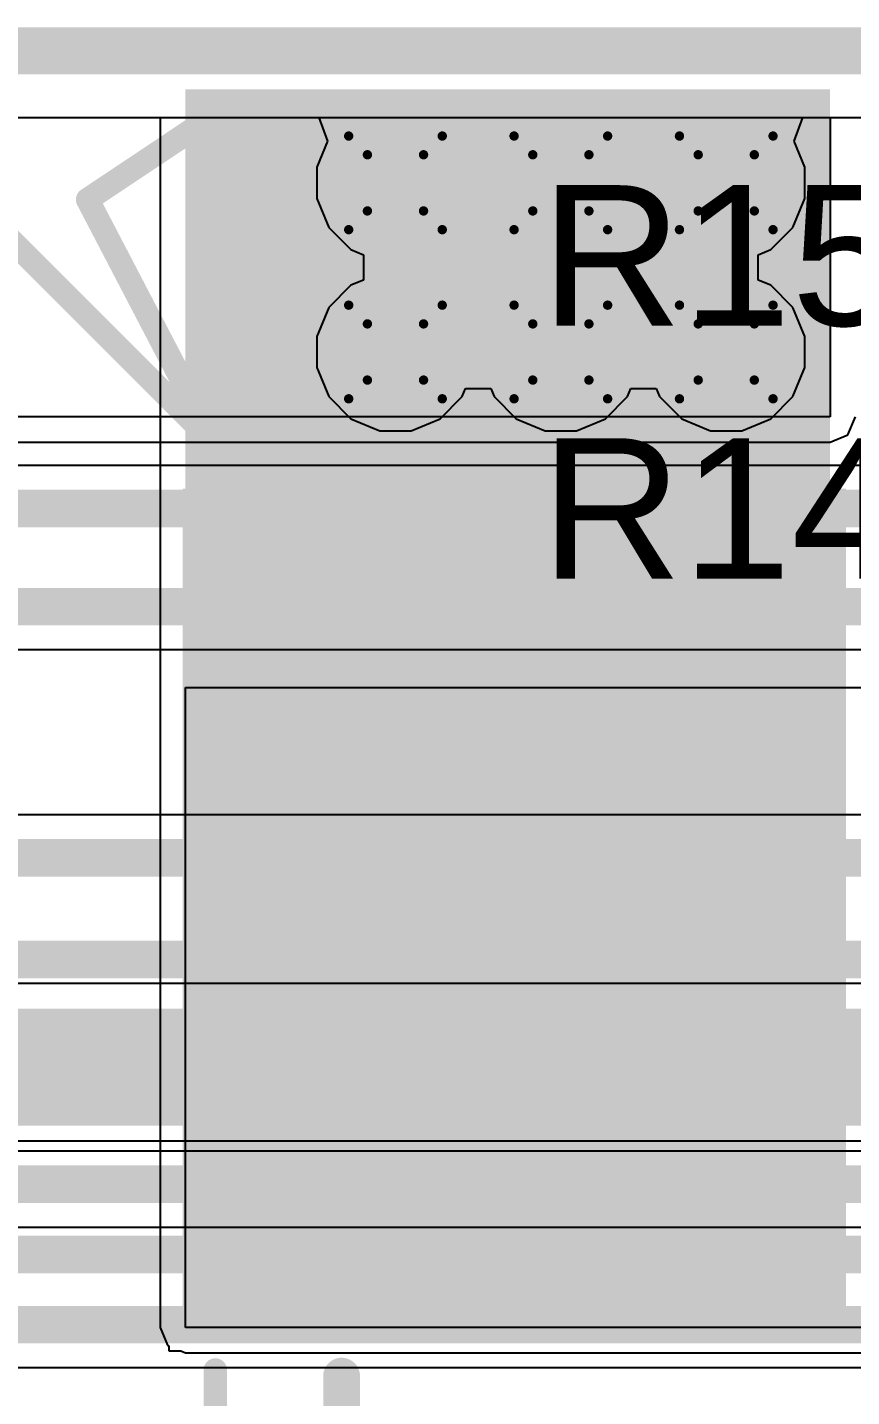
# Model space of a CAD drawing. Header units: inches. Extents: x -22 to 5433, y -13 to 5447.
# Drawn here: x 35.05 to 39.52, y 27.19 to 34.62 of the extents above; entities that cross this region are included whole.
import ezdxf

# ---------------------------------------------------------------- set-up
doc = ezdxf.new("R2010")
doc.units = ezdxf.units.IN
for name, color, linetype in [('Board_outline', 216, 'Continuous'), ('Bottom Layer', 5, 'Continuous'), ('Bottom Overlay', 54, 'Continuous'), ('Bottom Paste', 16, 'Continuous'), ('Bottom Solder', 6, 'Continuous'), ('Drill Drawing', 1, 'Continuous'), ('Ground', 16, 'Continuous'), ('Power', 76, 'Continuous'), ('Top Layer', 1, 'Continuous'), ('Top Overlay', 2, 'Continuous'), ('Via Holes', 16, 'Continuous')]:
    doc.layers.add(name, color=color, linetype=linetype)
doc.styles.add('Arial', font='', dxfattribs={"height": 0.2})
doc.styles.get('Arial').set_extended_font_data('Arial')

msp = doc.modelspace()

# ---------------------------------------------------------------- hatches: boundary and pattern name
at = {"layer": 'Bottom Layer'}
for points in [[(35.9043, 27.5917), (39.4043, 27.5917), (39.4043, 34.2866), (35.9043, 34.2866)], [(35.9404, 32.0696), (39.4404, 32.0696), (39.4404, 27.5696), (35.9404, 27.5696)]]:
    msp.add_hatch(color=5, dxfattribs=at).paths.add_polyline_path(points)
h = msp.add_hatch(color=5, dxfattribs=at)
edge = h.paths.add_edge_path()
edge.add_arc((37.0447, 33.7786), 0.3, 0, 360)
h = msp.add_hatch(color=5, dxfattribs=at)
edge = h.paths.add_edge_path()
edge.add_arc((37.9427, 33.7786), 0.3, 0, 360)
h = msp.add_hatch(color=5, dxfattribs=at)
edge = h.paths.add_edge_path()
edge.add_arc((38.8408, 33.7786), 0.3, 0, 360)
h = msp.add_hatch(color=5, dxfattribs=at)
edge = h.paths.add_edge_path()
edge.add_arc((37.0447, 32.8611), 0.3, 0, 360)
h = msp.add_hatch(color=5, dxfattribs=at)
edge = h.paths.add_edge_path()
edge.add_arc((37.9427, 32.8611), 0.3, 0, 360)
h = msp.add_hatch(color=5, dxfattribs=at)
edge = h.paths.add_edge_path()
edge.add_arc((38.8408, 32.8611), 0.3, 0, 360)
at = {"layer": 'Bottom Paste'}
msp.add_hatch(color=16, dxfattribs=at).paths.add_polyline_path([(35.9404, 32.0696), (39.4404, 32.0696), (39.4404, 27.5696), (35.9404, 27.5696)])
at = {"layer": 'Bottom Solder'}
msp.add_hatch(color=6, dxfattribs=at).paths.add_polyline_path([(35.8896, 32.1204), (39.4912, 32.1204), (39.4912, 27.5188), (35.8896, 27.5188)])
at = {"layer": 'Ground'}
h = msp.add_hatch(color=16, dxfattribs=at)
edge = h.paths.add_edge_path()
edge.add_arc((37.0447, 33.7786), 0.3, 0, 360)
h = msp.add_hatch(color=16, dxfattribs=at)
edge = h.paths.add_edge_path()
edge.add_arc((37.9427, 33.7786), 0.3, 0, 360)
h = msp.add_hatch(color=16, dxfattribs=at)
edge = h.paths.add_edge_path()
edge.add_arc((38.8408, 33.7786), 0.3, 0, 360)
h = msp.add_hatch(color=16, dxfattribs=at)
edge = h.paths.add_edge_path()
edge.add_arc((37.0447, 32.8611), 0.3, 0, 360)
h = msp.add_hatch(color=16, dxfattribs=at)
edge = h.paths.add_edge_path()
edge.add_arc((37.9427, 32.8611), 0.3, 0, 360)
h = msp.add_hatch(color=16, dxfattribs=at)
edge = h.paths.add_edge_path()
edge.add_arc((38.8408, 32.8611), 0.3, 0, 360)
at = {"layer": 'Power'}
h = msp.add_hatch(color=76, dxfattribs=at)
edge = h.paths.add_edge_path()
edge.add_arc((37.0447, 33.7786), 0.3, 0, 360)
h = msp.add_hatch(color=76, dxfattribs=at)
edge = h.paths.add_edge_path()
edge.add_arc((37.9427, 33.7786), 0.3, 0, 360)
h = msp.add_hatch(color=76, dxfattribs=at)
edge = h.paths.add_edge_path()
edge.add_arc((38.8408, 33.7786), 0.3, 0, 360)
h = msp.add_hatch(color=76, dxfattribs=at)
edge = h.paths.add_edge_path()
edge.add_arc((37.0447, 32.8611), 0.3, 0, 360)
h = msp.add_hatch(color=76, dxfattribs=at)
edge = h.paths.add_edge_path()
edge.add_arc((37.9427, 32.8611), 0.3, 0, 360)
h = msp.add_hatch(color=76, dxfattribs=at)
edge = h.paths.add_edge_path()
edge.add_arc((38.8408, 32.8611), 0.3, 0, 360)
at = {"layer": 'Top Layer'}
h = msp.add_hatch(color=1, dxfattribs=at)
edge = h.paths.add_edge_path()
edge.add_arc((37.0447, 33.7786), 0.3, 0, 360)
h = msp.add_hatch(color=1, dxfattribs=at)
edge = h.paths.add_edge_path()
edge.add_arc((37.9427, 33.7786), 0.3, 0, 360)
h = msp.add_hatch(color=1, dxfattribs=at)
edge = h.paths.add_edge_path()
edge.add_arc((38.8408, 33.7786), 0.3, 0, 360)
h = msp.add_hatch(color=1, dxfattribs=at)
edge = h.paths.add_edge_path()
edge.add_arc((37.0447, 32.8611), 0.3, 0, 360)
h = msp.add_hatch(color=1, dxfattribs=at)
edge = h.paths.add_edge_path()
edge.add_arc((37.9427, 32.8611), 0.3, 0, 360)
h = msp.add_hatch(color=1, dxfattribs=at)
edge = h.paths.add_edge_path()
edge.add_arc((38.8408, 32.8611), 0.3, 0, 360)
at = {"layer": 'Via Holes'}
h = msp.add_hatch(color=7, dxfattribs=at)
edge = h.paths.add_edge_path()
edge.add_arc((37.0447, 33.7786), 0.15, 0, 360)
h = msp.add_hatch(color=7, dxfattribs=at)
edge = h.paths.add_edge_path()
edge.add_arc((37.9427, 33.7786), 0.15, 0, 360)
h = msp.add_hatch(color=7, dxfattribs=at)
edge = h.paths.add_edge_path()
edge.add_arc((38.8408, 33.7786), 0.15, 0, 360)
h = msp.add_hatch(color=7, dxfattribs=at)
edge = h.paths.add_edge_path()
edge.add_arc((37.0447, 32.8611), 0.15, 0, 360)
h = msp.add_hatch(color=7, dxfattribs=at)
edge = h.paths.add_edge_path()
edge.add_arc((37.9427, 32.8611), 0.15, 0, 360)
h = msp.add_hatch(color=7, dxfattribs=at)
edge = h.paths.add_edge_path()
edge.add_arc((38.8408, 32.8611), 0.15, 0, 360)

# ---------------------------------------------------------------- linework, layer by layer
at = {"layer": 'Board_outline'}
msp.add_lwpolyline([(-4.6894, 34.495, 0.254, 0.254, 0), (67.3106, 34.495, 0.254, 0.254, 0)], format="xyseb", dxfattribs=at)
msp.add_lwpolyline([(-4.6894, 34.495, 0.254, 0.254, 0), (67.3106, 34.495, 0.254, 0.254, 0)], format="xyseb", dxfattribs=at)
at = {"layer": 'Bottom Layer'}
for p, q in [((26.6418, 34.1324), (35.7668, 34.1324)), ((35.7668, 34.1324), (35.7668, 31.0418)), ((35.7668, 31.0418), (35.7668, 27.5696)), ((35.9043, 27.5696), (35.9043, 31.0418)), ((35.9043, 31.0418), (43.7717, 31.0418)), ((35.7668, 27.5696), (35.8071, 27.4724)), ((40.0625, 27.5696), (35.9043, 27.5696)), ((35.8071, 27.4724), (35.8134, 27.4698)), ((35.8134, 27.4698), (35.8134, 27.4426)), ((35.8134, 27.4426), (35.879, 27.4426)), ((35.879, 27.4426), (35.9043, 27.4321)), ((35.9043, 27.4321), (40.0625, 27.4321))]:
    msp.add_line(p, q, dxfattribs=at)
at = {"layer": 'Bottom Overlay'}
for points in [[(35.373, 33.688, 0.127, 0.127, 0), (36.135, 34.196, 0.127, 0.127, 0)], [(34.2884, 34.1376, 0.127, 0.127, 0), (36.0664, 32.3596, 0.127, 0.127, 0)], [(35.373, 33.688, 0.127, 0.127, 0), (36.0664, 32.3596, 0.127, 0.127, 0)], [(36.0664, 26.8986, 0.127, 0.127, 0), (36.0664, 27.3385, 0.127, 0.127, 0)], [(36.7522, 26.6954, 0.2, 0.2, 0), (36.7522, 27.305, 0.2, 0.2, 0)]]:
    msp.add_lwpolyline(points, format="xyseb", dxfattribs=at)
for points in [[(36.1032, 34.196, 0.0635, 0.0635, 1), (36.1667, 34.196, 0.0635, 0.0635, 1)], [(35.3412, 33.688, 0.0635, 0.0635, 1), (35.4047, 33.688, 0.0635, 0.0635, 1)], [(35.3412, 33.688, 0.0635, 0.0635, 1), (35.4047, 33.688, 0.0635, 0.0635, 1)], [(36.0346, 32.3596, 0.0635, 0.0635, 1), (36.0981, 32.3596, 0.0635, 0.0635, 1)], [(36.0346, 32.3596, 0.0635, 0.0635, 1), (36.0981, 32.3596, 0.0635, 0.0635, 1)], [(36.0346, 27.3385, 0.0635, 0.0635, 1), (36.0981, 27.3385, 0.0635, 0.0635, 1)], [(36.7022, 27.305, 0.1, 0.1, 1), (36.8022, 27.305, 0.1, 0.1, 1)]]:
    msp.add_lwpolyline(points, format="xyseb", close=True, dxfattribs=at)
at = {"layer": 'Drill Drawing'}
for points in [[(36.7907, 34.0326, 0.0508, 0.0508, 0), (37.2987, 34.0326, 0.0508, 0.0508, 0)], [(36.7907, 33.5246, 0.0508, 0.0508, 0), (36.7907, 34.0326, 0.0508, 0.0508, 0)], [(37.2987, 33.5246, 0.0508, 0.0508, 0), (37.2987, 34.0326, 0.0508, 0.0508, 0)], [(37.6887, 34.0326, 0.0508, 0.0508, 0), (38.1967, 34.0326, 0.0508, 0.0508, 0)], [(37.6887, 33.5246, 0.0508, 0.0508, 0), (37.6887, 34.0326, 0.0508, 0.0508, 0)], [(38.1967, 33.5246, 0.0508, 0.0508, 0), (38.1967, 34.0326, 0.0508, 0.0508, 0)], [(38.5868, 34.0326, 0.0508, 0.0508, 0), (39.0948, 34.0326, 0.0508, 0.0508, 0)], [(38.5868, 33.5246, 0.0508, 0.0508, 0), (38.5868, 34.0326, 0.0508, 0.0508, 0)], [(39.0948, 33.5246, 0.0508, 0.0508, 0), (39.0948, 34.0326, 0.0508, 0.0508, 0)], [(36.8923, 33.931, 0.0508, 0.0508, 0), (37.1971, 33.931, 0.0508, 0.0508, 0)], [(36.8923, 33.6262, 0.0508, 0.0508, 0), (36.8923, 33.931, 0.0508, 0.0508, 0)], [(37.1971, 33.6262, 0.0508, 0.0508, 0), (37.1971, 33.931, 0.0508, 0.0508, 0)], [(37.7903, 33.931, 0.0508, 0.0508, 0), (38.0951, 33.931, 0.0508, 0.0508, 0)], [(37.7903, 33.6262, 0.0508, 0.0508, 0), (37.7903, 33.931, 0.0508, 0.0508, 0)], [(38.0951, 33.6262, 0.0508, 0.0508, 0), (38.0951, 33.931, 0.0508, 0.0508, 0)], [(38.6884, 33.931, 0.0508, 0.0508, 0), (38.9932, 33.931, 0.0508, 0.0508, 0)], [(38.6884, 33.6262, 0.0508, 0.0508, 0), (38.6884, 33.931, 0.0508, 0.0508, 0)], [(38.9932, 33.6262, 0.0508, 0.0508, 0), (38.9932, 33.931, 0.0508, 0.0508, 0)], [(36.8923, 33.6262, 0.0508, 0.0508, 0), (37.1971, 33.6262, 0.0508, 0.0508, 0)], [(37.7903, 33.6262, 0.0508, 0.0508, 0), (38.0951, 33.6262, 0.0508, 0.0508, 0)], [(38.6884, 33.6262, 0.0508, 0.0508, 0), (38.9932, 33.6262, 0.0508, 0.0508, 0)], [(36.7907, 33.5246, 0.0508, 0.0508, 0), (37.2987, 33.5246, 0.0508, 0.0508, 0)], [(37.6887, 33.5246, 0.0508, 0.0508, 0), (38.1967, 33.5246, 0.0508, 0.0508, 0)], [(38.5868, 33.5246, 0.0508, 0.0508, 0), (39.0948, 33.5246, 0.0508, 0.0508, 0)], [(36.7907, 33.1151, 0.0508, 0.0508, 0), (37.2987, 33.1151, 0.0508, 0.0508, 0)], [(36.7907, 32.6071, 0.0508, 0.0508, 0), (36.7907, 33.1151, 0.0508, 0.0508, 0)], [(37.2987, 32.6071, 0.0508, 0.0508, 0), (37.2987, 33.1151, 0.0508, 0.0508, 0)], [(37.6887, 33.1151, 0.0508, 0.0508, 0), (38.1967, 33.1151, 0.0508, 0.0508, 0)], [(37.6887, 32.6071, 0.0508, 0.0508, 0), (37.6887, 33.1151, 0.0508, 0.0508, 0)], [(38.1967, 32.6071, 0.0508, 0.0508, 0), (38.1967, 33.1151, 0.0508, 0.0508, 0)], [(38.5868, 33.1151, 0.0508, 0.0508, 0), (39.0948, 33.1151, 0.0508, 0.0508, 0)], [(38.5868, 32.6071, 0.0508, 0.0508, 0), (38.5868, 33.1151, 0.0508, 0.0508, 0)], [(39.0948, 32.6071, 0.0508, 0.0508, 0), (39.0948, 33.1151, 0.0508, 0.0508, 0)], [(36.8923, 33.0135, 0.0508, 0.0508, 0), (37.1971, 33.0135, 0.0508, 0.0508, 0)], [(36.8923, 32.7087, 0.0508, 0.0508, 0), (36.8923, 33.0135, 0.0508, 0.0508, 0)], [(37.1971, 32.7087, 0.0508, 0.0508, 0), (37.1971, 33.0135, 0.0508, 0.0508, 0)], [(37.7903, 33.0135, 0.0508, 0.0508, 0), (38.0951, 33.0135, 0.0508, 0.0508, 0)], [(37.7903, 32.7087, 0.0508, 0.0508, 0), (37.7903, 33.0135, 0.0508, 0.0508, 0)], [(38.0951, 32.7087, 0.0508, 0.0508, 0), (38.0951, 33.0135, 0.0508, 0.0508, 0)], [(38.6884, 33.0135, 0.0508, 0.0508, 0), (38.9932, 33.0135, 0.0508, 0.0508, 0)], [(38.6884, 32.7087, 0.0508, 0.0508, 0), (38.6884, 33.0135, 0.0508, 0.0508, 0)], [(38.9932, 32.7087, 0.0508, 0.0508, 0), (38.9932, 33.0135, 0.0508, 0.0508, 0)], [(36.8923, 32.7087, 0.0508, 0.0508, 0), (37.1971, 32.7087, 0.0508, 0.0508, 0)], [(37.7903, 32.7087, 0.0508, 0.0508, 0), (38.0951, 32.7087, 0.0508, 0.0508, 0)], [(38.6884, 32.7087, 0.0508, 0.0508, 0), (38.9932, 32.7087, 0.0508, 0.0508, 0)], [(36.7907, 32.6071, 0.0508, 0.0508, 0), (37.2987, 32.6071, 0.0508, 0.0508, 0)], [(37.6887, 32.6071, 0.0508, 0.0508, 0), (38.1967, 32.6071, 0.0508, 0.0508, 0)], [(38.5868, 32.6071, 0.0508, 0.0508, 0), (39.0948, 32.6071, 0.0508, 0.0508, 0)]]:
    msp.add_lwpolyline(points, format="xyseb", dxfattribs=at)
for points in [[(36.778, 34.0326, 0.0254, 0.0254, 1), (36.8034, 34.0326, 0.0254, 0.0254, 1)], [(36.778, 34.0326, 0.0254, 0.0254, 1), (36.8034, 34.0326, 0.0254, 0.0254, 1)], [(37.286, 34.0326, 0.0254, 0.0254, 1), (37.3114, 34.0326, 0.0254, 0.0254, 1)], [(37.286, 34.0326, 0.0254, 0.0254, 1), (37.3114, 34.0326, 0.0254, 0.0254, 1)], [(37.676, 34.0326, 0.0254, 0.0254, 1), (37.7014, 34.0326, 0.0254, 0.0254, 1)], [(37.676, 34.0326, 0.0254, 0.0254, 1), (37.7014, 34.0326, 0.0254, 0.0254, 1)], [(38.184, 34.0326, 0.0254, 0.0254, 1), (38.2094, 34.0326, 0.0254, 0.0254, 1)], [(38.184, 34.0326, 0.0254, 0.0254, 1), (38.2094, 34.0326, 0.0254, 0.0254, 1)], [(38.5741, 34.0326, 0.0254, 0.0254, 1), (38.5995, 34.0326, 0.0254, 0.0254, 1)], [(38.5741, 34.0326, 0.0254, 0.0254, 1), (38.5995, 34.0326, 0.0254, 0.0254, 1)], [(39.0821, 34.0326, 0.0254, 0.0254, 1), (39.1075, 34.0326, 0.0254, 0.0254, 1)], [(39.0821, 34.0326, 0.0254, 0.0254, 1), (39.1075, 34.0326, 0.0254, 0.0254, 1)], [(36.8796, 33.931, 0.0254, 0.0254, 1), (36.905, 33.931, 0.0254, 0.0254, 1)], [(36.8796, 33.931, 0.0254, 0.0254, 1), (36.905, 33.931, 0.0254, 0.0254, 1)], [(37.1844, 33.931, 0.0254, 0.0254, 1), (37.2098, 33.931, 0.0254, 0.0254, 1)], [(37.1844, 33.931, 0.0254, 0.0254, 1), (37.2098, 33.931, 0.0254, 0.0254, 1)], [(37.7776, 33.931, 0.0254, 0.0254, 1), (37.803, 33.931, 0.0254, 0.0254, 1)], [(37.7776, 33.931, 0.0254, 0.0254, 1), (37.803, 33.931, 0.0254, 0.0254, 1)], [(38.0824, 33.931, 0.0254, 0.0254, 1), (38.1078, 33.931, 0.0254, 0.0254, 1)], [(38.0824, 33.931, 0.0254, 0.0254, 1), (38.1078, 33.931, 0.0254, 0.0254, 1)], [(38.6757, 33.931, 0.0254, 0.0254, 1), (38.7011, 33.931, 0.0254, 0.0254, 1)], [(38.6757, 33.931, 0.0254, 0.0254, 1), (38.7011, 33.931, 0.0254, 0.0254, 1)], [(38.9805, 33.931, 0.0254, 0.0254, 1), (39.0059, 33.931, 0.0254, 0.0254, 1)], [(38.9805, 33.931, 0.0254, 0.0254, 1), (39.0059, 33.931, 0.0254, 0.0254, 1)], [(36.8796, 33.6262, 0.0254, 0.0254, 1), (36.905, 33.6262, 0.0254, 0.0254, 1)], [(36.8796, 33.6262, 0.0254, 0.0254, 1), (36.905, 33.6262, 0.0254, 0.0254, 1)], [(37.1844, 33.6262, 0.0254, 0.0254, 1), (37.2098, 33.6262, 0.0254, 0.0254, 1)], [(37.1844, 33.6262, 0.0254, 0.0254, 1), (37.2098, 33.6262, 0.0254, 0.0254, 1)], [(37.7776, 33.6262, 0.0254, 0.0254, 1), (37.803, 33.6262, 0.0254, 0.0254, 1)], [(37.7776, 33.6262, 0.0254, 0.0254, 1), (37.803, 33.6262, 0.0254, 0.0254, 1)], [(38.0824, 33.6262, 0.0254, 0.0254, 1), (38.1078, 33.6262, 0.0254, 0.0254, 1)], [(38.0824, 33.6262, 0.0254, 0.0254, 1), (38.1078, 33.6262, 0.0254, 0.0254, 1)], [(38.6757, 33.6262, 0.0254, 0.0254, 1), (38.7011, 33.6262, 0.0254, 0.0254, 1)], [(38.6757, 33.6262, 0.0254, 0.0254, 1), (38.7011, 33.6262, 0.0254, 0.0254, 1)], [(38.9805, 33.6262, 0.0254, 0.0254, 1), (39.0059, 33.6262, 0.0254, 0.0254, 1)], [(38.9805, 33.6262, 0.0254, 0.0254, 1), (39.0059, 33.6262, 0.0254, 0.0254, 1)], [(36.778, 33.5246, 0.0254, 0.0254, 1), (36.8034, 33.5246, 0.0254, 0.0254, 1)], [(36.778, 33.5246, 0.0254, 0.0254, 1), (36.8034, 33.5246, 0.0254, 0.0254, 1)], [(37.286, 33.5246, 0.0254, 0.0254, 1), (37.3114, 33.5246, 0.0254, 0.0254, 1)], [(37.286, 33.5246, 0.0254, 0.0254, 1), (37.3114, 33.5246, 0.0254, 0.0254, 1)], [(37.676, 33.5246, 0.0254, 0.0254, 1), (37.7014, 33.5246, 0.0254, 0.0254, 1)], [(37.676, 33.5246, 0.0254, 0.0254, 1), (37.7014, 33.5246, 0.0254, 0.0254, 1)], [(38.184, 33.5246, 0.0254, 0.0254, 1), (38.2094, 33.5246, 0.0254, 0.0254, 1)], [(38.184, 33.5246, 0.0254, 0.0254, 1), (38.2094, 33.5246, 0.0254, 0.0254, 1)], [(38.5741, 33.5246, 0.0254, 0.0254, 1), (38.5995, 33.5246, 0.0254, 0.0254, 1)], [(38.5741, 33.5246, 0.0254, 0.0254, 1), (38.5995, 33.5246, 0.0254, 0.0254, 1)], [(39.0821, 33.5246, 0.0254, 0.0254, 1), (39.1075, 33.5246, 0.0254, 0.0254, 1)], [(39.0821, 33.5246, 0.0254, 0.0254, 1), (39.1075, 33.5246, 0.0254, 0.0254, 1)], [(36.778, 33.1151, 0.0254, 0.0254, 1), (36.8034, 33.1151, 0.0254, 0.0254, 1)], [(36.778, 33.1151, 0.0254, 0.0254, 1), (36.8034, 33.1151, 0.0254, 0.0254, 1)], [(37.286, 33.1151, 0.0254, 0.0254, 1), (37.3114, 33.1151, 0.0254, 0.0254, 1)], [(37.286, 33.1151, 0.0254, 0.0254, 1), (37.3114, 33.1151, 0.0254, 0.0254, 1)], [(37.676, 33.1151, 0.0254, 0.0254, 1), (37.7014, 33.1151, 0.0254, 0.0254, 1)], [(37.676, 33.1151, 0.0254, 0.0254, 1), (37.7014, 33.1151, 0.0254, 0.0254, 1)], [(38.184, 33.1151, 0.0254, 0.0254, 1), (38.2094, 33.1151, 0.0254, 0.0254, 1)], [(38.184, 33.1151, 0.0254, 0.0254, 1), (38.2094, 33.1151, 0.0254, 0.0254, 1)], [(38.5741, 33.1151, 0.0254, 0.0254, 1), (38.5995, 33.1151, 0.0254, 0.0254, 1)], [(38.5741, 33.1151, 0.0254, 0.0254, 1), (38.5995, 33.1151, 0.0254, 0.0254, 1)], [(39.0821, 33.1151, 0.0254, 0.0254, 1), (39.1075, 33.1151, 0.0254, 0.0254, 1)], [(39.0821, 33.1151, 0.0254, 0.0254, 1), (39.1075, 33.1151, 0.0254, 0.0254, 1)], [(36.8796, 33.0135, 0.0254, 0.0254, 1), (36.905, 33.0135, 0.0254, 0.0254, 1)], [(36.8796, 33.0135, 0.0254, 0.0254, 1), (36.905, 33.0135, 0.0254, 0.0254, 1)], [(37.1844, 33.0135, 0.0254, 0.0254, 1), (37.2098, 33.0135, 0.0254, 0.0254, 1)], [(37.1844, 33.0135, 0.0254, 0.0254, 1), (37.2098, 33.0135, 0.0254, 0.0254, 1)], [(37.7776, 33.0135, 0.0254, 0.0254, 1), (37.803, 33.0135, 0.0254, 0.0254, 1)], [(37.7776, 33.0135, 0.0254, 0.0254, 1), (37.803, 33.0135, 0.0254, 0.0254, 1)], [(38.0824, 33.0135, 0.0254, 0.0254, 1), (38.1078, 33.0135, 0.0254, 0.0254, 1)], [(38.0824, 33.0135, 0.0254, 0.0254, 1), (38.1078, 33.0135, 0.0254, 0.0254, 1)], [(38.6757, 33.0135, 0.0254, 0.0254, 1), (38.7011, 33.0135, 0.0254, 0.0254, 1)], [(38.6757, 33.0135, 0.0254, 0.0254, 1), (38.7011, 33.0135, 0.0254, 0.0254, 1)], [(38.9805, 33.0135, 0.0254, 0.0254, 1), (39.0059, 33.0135, 0.0254, 0.0254, 1)], [(38.9805, 33.0135, 0.0254, 0.0254, 1), (39.0059, 33.0135, 0.0254, 0.0254, 1)], [(36.8796, 32.7087, 0.0254, 0.0254, 1), (36.905, 32.7087, 0.0254, 0.0254, 1)], [(36.8796, 32.7087, 0.0254, 0.0254, 1), (36.905, 32.7087, 0.0254, 0.0254, 1)], [(37.1844, 32.7087, 0.0254, 0.0254, 1), (37.2098, 32.7087, 0.0254, 0.0254, 1)], [(37.1844, 32.7087, 0.0254, 0.0254, 1), (37.2098, 32.7087, 0.0254, 0.0254, 1)], [(37.7776, 32.7087, 0.0254, 0.0254, 1), (37.803, 32.7087, 0.0254, 0.0254, 1)], [(37.7776, 32.7087, 0.0254, 0.0254, 1), (37.803, 32.7087, 0.0254, 0.0254, 1)], [(38.0824, 32.7087, 0.0254, 0.0254, 1), (38.1078, 32.7087, 0.0254, 0.0254, 1)], [(38.0824, 32.7087, 0.0254, 0.0254, 1), (38.1078, 32.7087, 0.0254, 0.0254, 1)], [(38.6757, 32.7087, 0.0254, 0.0254, 1), (38.7011, 32.7087, 0.0254, 0.0254, 1)], [(38.6757, 32.7087, 0.0254, 0.0254, 1), (38.7011, 32.7087, 0.0254, 0.0254, 1)], [(38.9805, 32.7087, 0.0254, 0.0254, 1), (39.0059, 32.7087, 0.0254, 0.0254, 1)], [(38.9805, 32.7087, 0.0254, 0.0254, 1), (39.0059, 32.7087, 0.0254, 0.0254, 1)], [(36.778, 32.6071, 0.0254, 0.0254, 1), (36.8034, 32.6071, 0.0254, 0.0254, 1)], [(36.778, 32.6071, 0.0254, 0.0254, 1), (36.8034, 32.6071, 0.0254, 0.0254, 1)], [(37.286, 32.6071, 0.0254, 0.0254, 1), (37.3114, 32.6071, 0.0254, 0.0254, 1)], [(37.286, 32.6071, 0.0254, 0.0254, 1), (37.3114, 32.6071, 0.0254, 0.0254, 1)], [(37.676, 32.6071, 0.0254, 0.0254, 1), (37.7014, 32.6071, 0.0254, 0.0254, 1)], [(37.676, 32.6071, 0.0254, 0.0254, 1), (37.7014, 32.6071, 0.0254, 0.0254, 1)], [(38.184, 32.6071, 0.0254, 0.0254, 1), (38.2094, 32.6071, 0.0254, 0.0254, 1)], [(38.184, 32.6071, 0.0254, 0.0254, 1), (38.2094, 32.6071, 0.0254, 0.0254, 1)], [(38.5741, 32.6071, 0.0254, 0.0254, 1), (38.5995, 32.6071, 0.0254, 0.0254, 1)], [(38.5741, 32.6071, 0.0254, 0.0254, 1), (38.5995, 32.6071, 0.0254, 0.0254, 1)], [(39.0821, 32.6071, 0.0254, 0.0254, 1), (39.1075, 32.6071, 0.0254, 0.0254, 1)], [(39.0821, 32.6071, 0.0254, 0.0254, 1), (39.1075, 32.6071, 0.0254, 0.0254, 1)]]:
    msp.add_lwpolyline(points, format="xyseb", close=True, dxfattribs=at)
at = {"layer": 'Ground'}
for p, q in [((25.6857, 34.1324), (36.6287, 34.1324)), ((36.6287, 34.1324), (36.6764, 34.0054)), ((39.209, 34.0054), (39.2568, 34.1324)), ((39.2568, 34.1324), (39.9332, 34.1324)), ((36.6764, 34.0054), (36.6177, 33.8636)), ((39.2678, 33.8636), (39.209, 34.0054)), ((36.6177, 33.8636), (36.6177, 33.6937)), ((39.2678, 33.6937), (39.2678, 33.8636)), ((36.6177, 33.6937), (36.6827, 33.5368)), ((39.2028, 33.5368), (39.2678, 33.6937)), ((36.6827, 33.5368), (36.8028, 33.4167)), ((39.0827, 33.4167), (39.2028, 33.5368)), ((36.8028, 33.4167), (36.8705, 33.3886)), ((36.8705, 33.3886), (36.8705, 33.2511)), ((39.0149, 33.3886), (39.0827, 33.4167)), ((39.0149, 33.2511), (39.0149, 33.3886)), ((36.8028, 33.2231), (36.6827, 33.103)), ((36.8705, 33.2511), (36.8028, 33.2231)), ((39.0827, 33.2231), (39.0149, 33.2511)), ((39.2028, 33.103), (39.0827, 33.2231)), ((36.6827, 33.103), (36.6177, 32.946)), ((39.2678, 32.946), (39.2028, 33.103)), ((36.6177, 32.946), (36.6177, 32.7761)), ((39.2678, 32.7761), (39.2678, 32.946)), ((36.6177, 32.7761), (36.6827, 32.6192)), ((39.2028, 32.6192), (39.2678, 32.7761)), ((36.6827, 32.6192), (36.8028, 32.4991)), ((37.2865, 32.4991), (37.4067, 32.6192)), ((37.4067, 32.6192), (37.425, 32.6634)), ((37.425, 32.6634), (37.5624, 32.6634)), ((37.5624, 32.6634), (37.5807, 32.6192)), ((37.5807, 32.6192), (37.7009, 32.4991)), ((38.1846, 32.4991), (38.3047, 32.6192)), ((38.3047, 32.6192), (38.323, 32.6634)), ((38.323, 32.6634), (38.4605, 32.6634)), ((38.4605, 32.6634), (38.4788, 32.6192)), ((38.4788, 32.6192), (38.5989, 32.4991)), ((39.0827, 32.4991), (39.2028, 32.6192)), ((36.8028, 32.4991), (36.9597, 32.4341)), ((37.1296, 32.4341), (37.2865, 32.4991)), ((37.7009, 32.4991), (37.8578, 32.4341)), ((38.0277, 32.4341), (38.1846, 32.4991)), ((38.5989, 32.4991), (38.7559, 32.4341)), ((38.9257, 32.4341), (39.0827, 32.4991)), ((36.9597, 32.4341), (37.1296, 32.4341)), ((37.8578, 32.4341), (38.0277, 32.4341)), ((38.7559, 32.4341), (38.9257, 32.4341)), ((42.4185, 32.2449), (21.2817, 32.2449)), ((21.8989, 31.2466), (43.3197, 31.2466)), ((45.2637, 30.3501), (21.9276, 30.3501)), ((34.692, 27.3513), (41.0867, 27.3513))]:
    msp.add_line(p, q, dxfattribs=at)
for points in [[(21.2817, 32.0118, 0.2032, 0.2032, 0), (42.7827, 32.0118, 0.2032, 0.2032, 0)], [(21.8023, 31.4797, 0.2032, 0.2032, 0), (43.3197, 31.4797, 0.2032, 0.2032, 0)], [(21.9276, 30.117, 0.2032, 0.2032, 0), (58.1333, 30.117, 0.2032, 0.2032, 0)], [(30.6578, 29.5656, 0.2032, 0.2032, 0), (57.813, 29.5656, 0.2032, 0.2032, 0)], [(31.3182, 28.3464, 0.2032, 0.2032, 0), (58.131, 28.3464, 0.2032, 0.2032, 0)], [(32.0802, 27.9654, 0.2032, 0.2032, 0), (57.3817, 27.9654, 0.2032, 0.2032, 0)], [(34.5955, 27.5844, 0.2032, 0.2032, 0), (56.6997, 27.5844, 0.2032, 0.2032, 0)]]:
    msp.add_lwpolyline(points, format="xyseb", dxfattribs=at)
at = {"layer": 'Power'}
for p, q in [((23.0043, 34.1324), (39.4043, 34.1324)), ((39.4043, 34.1324), (39.4043, 32.5086)), ((39.4043, 32.5086), (23.0043, 32.5086)), ((39.5015, 32.4114), (39.5417, 32.5086)), ((39.4043, 32.3712), (39.5015, 32.4114)), ((23.0043, 32.3712), (39.4043, 32.3712)), ((48.2127, 29.4345), (6.2124, 29.4345)), ((6.4001, 28.5281), (48.4004, 28.5281))]:
    msp.add_line(p, q, dxfattribs=at)
msp.add_lwpolyline([(6.2124, 28.9813, 0.635, 0.635, 0), (48.4004, 28.9813, 0.635, 0.635, 0)], format="xyseb", dxfattribs=at)
at = {"layer": 'Top Layer'}
for p, q in [((25.6857, 34.1324), (36.6287, 34.1324)), ((36.6287, 34.1324), (36.6764, 34.0054)), ((39.209, 34.0054), (39.2568, 34.1324)), ((39.2568, 34.1324), (39.9332, 34.1324)), ((36.6764, 34.0054), (36.6177, 33.8636)), ((39.2678, 33.8636), (39.209, 34.0054)), ((36.6177, 33.8636), (36.6177, 33.6937)), ((39.2678, 33.6937), (39.2678, 33.8636)), ((36.6177, 33.6937), (36.6827, 33.5368)), ((39.2028, 33.5368), (39.2678, 33.6937)), ((36.6827, 33.5368), (36.8028, 33.4167)), ((39.0827, 33.4167), (39.2028, 33.5368)), ((36.8028, 33.4167), (36.8705, 33.3886)), ((36.8705, 33.3886), (36.8705, 33.2511)), ((39.0149, 33.3886), (39.0827, 33.4167)), ((39.0149, 33.2511), (39.0149, 33.3886)), ((36.8028, 33.2231), (36.6827, 33.103)), ((36.8705, 33.2511), (36.8028, 33.2231)), ((39.0827, 33.2231), (39.0149, 33.2511)), ((39.2028, 33.103), (39.0827, 33.2231)), ((36.6827, 33.103), (36.6177, 32.946)), ((39.2678, 32.946), (39.2028, 33.103)), ((36.6177, 32.946), (36.6177, 32.7761)), ((39.2678, 32.7761), (39.2678, 32.946)), ((36.6177, 32.7761), (36.6827, 32.6192)), ((39.2028, 32.6192), (39.2678, 32.7761)), ((36.6827, 32.6192), (36.8028, 32.4991)), ((37.2865, 32.4991), (37.4067, 32.6192)), ((37.4067, 32.6192), (37.425, 32.6634)), ((37.425, 32.6634), (37.5624, 32.6634)), ((37.5624, 32.6634), (37.5807, 32.6192)), ((37.5807, 32.6192), (37.7009, 32.4991)), ((38.1846, 32.4991), (38.3047, 32.6192)), ((38.3047, 32.6192), (38.323, 32.6634)), ((38.323, 32.6634), (38.4605, 32.6634)), ((38.4605, 32.6634), (38.4788, 32.6192)), ((38.4788, 32.6192), (38.5989, 32.4991)), ((39.0827, 32.4991), (39.2028, 32.6192)), ((36.8028, 32.4991), (36.9597, 32.4341)), ((37.1296, 32.4341), (37.2865, 32.4991)), ((37.7009, 32.4991), (37.8578, 32.4341)), ((38.0277, 32.4341), (38.1846, 32.4991)), ((38.5989, 32.4991), (38.7559, 32.4341)), ((38.9257, 32.4341), (39.0827, 32.4991)), ((36.9597, 32.4341), (37.1296, 32.4341)), ((37.8578, 32.4341), (38.0277, 32.4341)), ((38.7559, 32.4341), (38.9257, 32.4341)), ((47.98, 28.5795), (34.6248, 28.5795)), ((34.7213, 28.1133), (51.054, 28.1133))]:
    msp.add_line(p, q, dxfattribs=at)
msp.add_lwpolyline([(34.6248, 28.3464, 0.2032, 0.2032, 0), (51.054, 28.3464, 0.2032, 0.2032, 0)], format="xyseb", dxfattribs=at)

# ---------------------------------------------------------------- texts
at = {"layer": 'Top Overlay', "style": 'Arial'}
for s, p in [('R15', (37.833, 33.0041)), ('R14', (37.833, 31.6309))]:
    msp.add_text(s, height=0.762, rotation=360, dxfattribs=at).set_placement(p)

doc.saveas('drawing.dxf')
